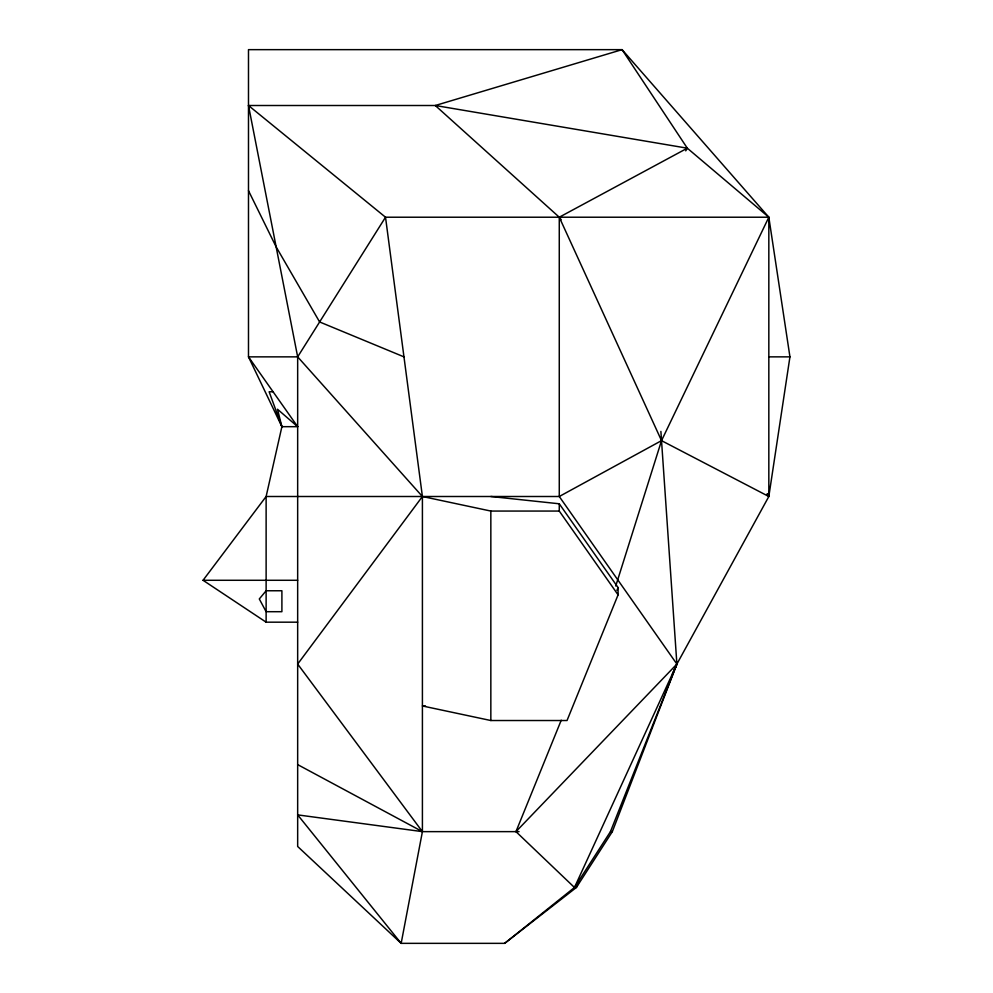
<?xml version="1.0" encoding="UTF-8"?>
<svg xmlns="http://www.w3.org/2000/svg" width="993" height="993" viewBox="0 0 993 993"><rect width="100%" height="100%" fill="white"/><g stroke="black" fill="none" stroke-linecap="round" stroke-linejoin="round"><path stroke-width="1.49" d="M789.944 356.859L768.83 496.5L676.891 664.069L574.475 887.494L504.655 943.35L401.16 943.35L297.664 846.483L297.664 356.859L248.486 105.506L435.282 105.506L687.317 148.193L768.83 217.219L789.944 356.859L768.83 356.859M685.741 150.849L687.317 148.193L622.077 49.65L435.282 105.506L559.27 217.219L661.524 440.644L768.83 496.5L768.83 217.219L622.077 49.65L248.486 49.65L248.486 356.859L281.9 426.68L297.664 426.68L277.481 409.228L281.9 426.68L266.124 496.5L266.124 622.177L297.664 622.177M248.486 105.506L385.52 217.219L768.83 217.219L661.524 440.644L615.759 585.994M504.655 943.35L576.35 887.494L612.333 831.637L676.891 664.069L660.891 431.396M561.219 720.248L515.963 831.637L574.475 887.494L610.459 831.637L676.891 664.069L559.27 496.5L559.27 217.219L687.317 148.193M616.926 590.425L618.08 587.571L559.27 503.786L490.84 496.5M618.08 587.571L618.08 594.844L567.028 720.521L490.84 720.521L422.41 705.961L425.476 705.961M578.894 881.834L576.35 887.494L574.475 887.494M672.447 673.962L676.891 664.069L515.963 831.637M297.664 426.68L248.486 356.859L297.664 356.859L385.52 217.219L422.41 496.5L422.41 831.637L401.16 943.35L297.664 814.881L422.41 831.637L519.054 831.637M618.08 594.844L559.27 511.06L490.84 511.06L422.41 496.5L297.664 664.069L422.41 831.637L297.664 764.61M266.124 622.177L203.056 580.284L266.124 496.5L559.27 496.5L661.524 440.644M273.075 391.763L269.128 391.763L281.9 426.68M203.056 580.284L297.664 580.284M610.459 831.637L612.333 831.637M403.965 356.859L319.622 321.955L276.153 246.897L248.486 190.681M297.664 356.859L422.41 496.5M559.27 217.219L561.132 219.689M766.981 494.03L768.83 496.5L767.589 493.67M559.27 503.786L559.27 511.06M490.84 511.06L490.84 720.521M266.124 590.761L259.297 598.965L266.124 611.7L281.9 611.7L281.9 590.761L266.124 590.761"/></g></svg>
